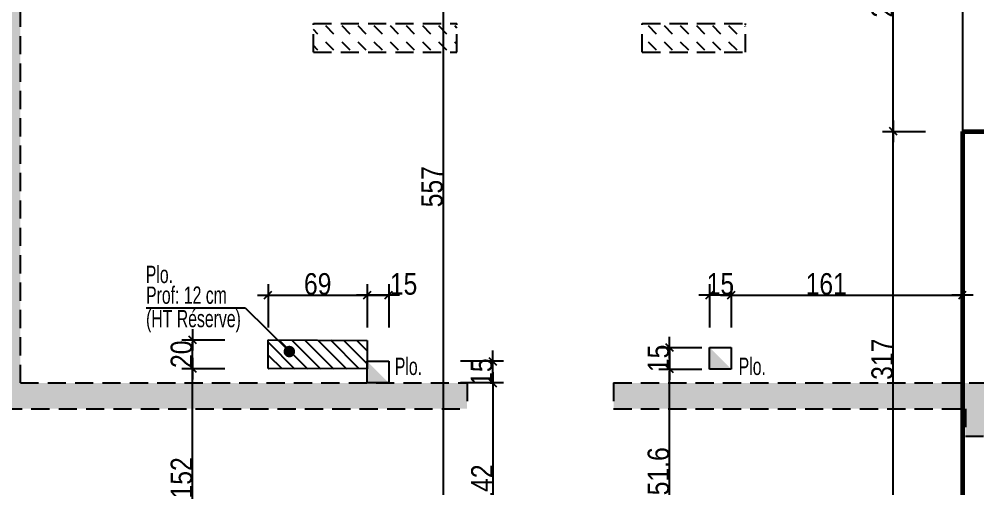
# Model space of a CAD drawing. Header units: centimetres. Extents: x 38820 to 82487, y -36363 to -12804.
# Drawn here: x 51743 to 52410, y -24214 to -23888 of the extents above; entities that cross this region are included whole.
import ezdxf

# ---------------------------------------------------------------- set-up
doc = ezdxf.new("R2010")
doc.units = ezdxf.units.CM
doc.header["$LTSCALE"] = 0.5
doc.linetypes.add('CACHEX2', pattern=[19.05, 12.7, -6.35])
doc.layers.get('DEFPOINTS').update_dxf_attribs({"linetype": 'CONTINUOUS'})
for name, color, linetype in [('01_cote_gen', 4, 'CONTINUOUS'), ('01_linteaux', 2, 'CONTINUOUS'), ('01_murs_sup', 2, 'CACHEX2'), ('01_resv', 32, 'CONTINUOUS'), ('01_texte', 230, 'CONTINUOUS'), ('AA_COTES', 2, 'CONTINUOUS')]:
    doc.layers.add(name, color=color, linetype=linetype)
doc.layers.add('01_murs_coup', color=5, linetype='CONTINUOUS', lineweight=60)
doc.styles.add('Arial Narrow', font='ARIALN.TTF')
doc.styles.add('STYLE2', font='ARIALN.TTF')
doc.dimstyles.new('JB50', dxfattribs={"dimscale": 0.1, "dimtxt": 150, "dimasz": 15, "dimexe": 0.1, "dimexo": 0.1, "dimgap": 0.09, "dimtad": 1, "dimdec": 1, "dimdsep": 46, "dimtxsty": 'STYLE2', "dimblk1": 'BOND_G', "dimblk2": 'BOND_D', "dimsah": 1, "dimcen": 1.5, "dimdle": 0.01, "dimse1": 1, "dimse2": 1, "dimclrd": 4, "dimclre": 2, "dimclrt": 6, "dimazin": 2, "dimtfac": 2.333333, "dimtdec": 1, "dimtix": 1, "dimtmove": 2, "dimatfit": 3, "dimldrblk": 'BOND_G', "dimfxl": 1, "dimtolj": 1, "dimtzin": 0, "dimarcsym": 0})
pattern_1 = [(135, (-19116.01, 5490.093), (-11.22532015, 9e-16), [7.9375, -7.9375])]

# ---------------------------------------------------------------- blocks, each defined once
blk = doc.blocks.new('BOND_G')
at = {"layer": 'AA_COTES', "color": 0}
for p, q in [((0, -5), (0, 15)), ((5, 0), (-5, 0)), ((1.77, 1.77), (-1.77, -1.77))]:
    blk.add_line(p, q, dxfattribs=at)
blk = doc.blocks.new('BOND_D')
at = {"layer": 'AA_COTES', "color": 0}
for p, q in [((0, 5), (0, -15)), ((5, 0), (-5, 0)), ((-1.77, -1.77), (1.77, 1.77))]:
    blk.add_line(p, q, dxfattribs=at)
blk = doc.blocks.new('*D871')
at = {"layer": '01_cote_gen', "color": 4, "lineweight": -2, "transparency": 16777216}
blk.add_line((52037.97, -23727.9), (52037.97, -24281.87), dxfattribs=at)
at = {"layer": 'DEFPOINTS', "color": 0}
for p in [(52063.28, -23726.4), (52037.97, -24283.37), (52037.97, -24283.37)]:
    blk.add_point(p, dxfattribs=at)
at = {"layer": '01_cote_gen', "color": 4, "lineweight": -2, "transparency": 16777216, "xscale": 1.5, "yscale": 1.5, "zscale": 1.5}
for name, p, rotation in [('BOND_G', (52037.97, -23726.4), 90), ('BOND_D', (52037.97, -24283.37), 270)]:
    blk.add_blockref(name, p, dxfattribs=dict(at, rotation=rotation))
at = {"layer": '01_cote_gen', "color": 6, "transparency": 16777216, "insert": (52030.33, -24004.88), "char_height": 15, "attachment_point": 5, "rotation": 90, "style": 'STYLE2'}
blk.add_mtext('\\A1;557', dxfattribs=at)
blk = doc.blocks.new('*D1015')
at = {"layer": '01_cote_gen', "color": 4, "lineweight": -2, "transparency": 16777216}
blk.add_line((52351.45, -24281.87), (52351.45, -23967.9), dxfattribs=at)
at = {"layer": 'DEFPOINTS', "color": 0}
for p in [(52351.45, -23966.4), (52351.45, -23966.4), (52368.77, -24283.37)]:
    blk.add_point(p, dxfattribs=at)
at = {"layer": '01_cote_gen', "color": 4, "lineweight": -2, "transparency": 16777216, "xscale": 1.5, "yscale": 1.5, "zscale": 1.5}
for name, p, rotation in [('BOND_D', (52351.45, -23966.4), 90), ('BOND_G', (52351.45, -24283.37), 270)]:
    blk.add_blockref(name, p, dxfattribs=dict(at, rotation=rotation))
at = {"layer": '01_cote_gen', "color": 6, "transparency": 16777216, "insert": (52343.78, -24124.88), "char_height": 15, "attachment_point": 5, "rotation": 90, "style": 'STYLE2'}
blk.add_mtext('\\A1;317', dxfattribs=at)
blk = doc.blocks.new('*D1214')
at = {"layer": '01_cote_gen', "color": 4, "lineweight": -2, "transparency": 16777216}
for p, q in [((52072.55, -24124.83), (52072.55, -24123.33)), ((52072.55, -24141.37), (52072.55, -24126.33)), ((52072.55, -24142.87), (52072.55, -24144.37))]:
    blk.add_line(p, q, dxfattribs=at)
at = {"layer": 'DEFPOINTS', "color": 0}
for p in [(52000.18, -24126.33), (52072.55, -24126.33), (52000.18, -24141.37)]:
    blk.add_point(p, dxfattribs=at)
at = {"layer": '01_cote_gen', "color": 4, "lineweight": -2, "transparency": 16777216, "xscale": 1.5, "yscale": 1.5, "zscale": 1.5}
for name, p, rotation in [('BOND_D', (52072.55, -24126.33), 270), ('BOND_G', (52072.55, -24141.37), 90)]:
    blk.add_blockref(name, p, dxfattribs=dict(at, rotation=rotation))
at = {"layer": '01_cote_gen', "color": 6, "transparency": 16777216, "insert": (52064.89, -24133.85), "char_height": 15, "attachment_point": 5, "rotation": 90, "style": 'STYLE2'}
blk.add_mtext('\\A1;15', dxfattribs=at)
blk = doc.blocks.new('*D1215')
at = {"layer": '01_cote_gen', "color": 4, "lineweight": -2, "transparency": 16777216}
blk.add_line((52072.55, -24142.87), (52072.55, -24281.87), dxfattribs=at)
at = {"layer": 'DEFPOINTS', "color": 0}
for p in [(52057.23, -24141.37), (52067.59, -24283.37), (52072.55, -24283.37)]:
    blk.add_point(p, dxfattribs=at)
at = {"layer": '01_cote_gen', "color": 4, "lineweight": -2, "transparency": 16777216, "xscale": 1.5, "yscale": 1.5, "zscale": 1.5}
for name, p, rotation in [('BOND_G', (52072.55, -24141.37), 90), ('BOND_D', (52072.55, -24283.37), 270)]:
    blk.add_blockref(name, p, dxfattribs=dict(at, rotation=rotation))
at = {"layer": '01_cote_gen', "color": 6, "transparency": 16777216, "insert": (52065.01, -24212.37), "char_height": 15, "attachment_point": 5, "rotation": 90, "style": 'STYLE2'}
blk.add_mtext('\\A1;142', dxfattribs=at)
blk = doc.blocks.new('*D1216')
at = {"layer": '01_cote_gen', "color": 4, "lineweight": -2, "transparency": 16777216}
blk.add_line((51917.65, -24080.28), (51983.68, -24080.28), dxfattribs=at)
at = {"layer": 'DEFPOINTS', "color": 0}
for p in [(51985.18, -24080.28), (51916.15, -24111.42), (51985.18, -24112.07)]:
    blk.add_point(p, dxfattribs=at)
at = {"layer": '01_cote_gen', "color": 4, "lineweight": -2, "transparency": 16777216, "xscale": 1.5, "yscale": 1.5, "zscale": 1.5, "rotation": 180}
blk.add_blockref('BOND_G', (51916.15, -24080.28), dxfattribs=at)
at = {"layer": '01_cote_gen', "color": 4, "lineweight": -2, "transparency": 16777216, "xscale": 1.5, "yscale": 1.5, "zscale": 1.5}
blk.add_blockref('BOND_D', (51985.18, -24080.28), dxfattribs=at)
at = {"layer": '01_cote_gen', "color": 6, "transparency": 16777216, "insert": (51950.67, -24072.61), "char_height": 15, "attachment_point": 5, "style": 'STYLE2'}
blk.add_mtext('\\A1;69', dxfattribs=at)
blk = doc.blocks.new('*D1217')
at = {"layer": '01_cote_gen', "color": 4, "lineweight": -2, "transparency": 16777216}
blk.add_line((51986.68, -24080.28), (51998.68, -24080.28), dxfattribs=at)
at = {"layer": 'DEFPOINTS', "color": 0}
for p in [(52000.18, -24080.28), (51985.18, -24140.67), (52000.18, -24140.72)]:
    blk.add_point(p, dxfattribs=at)
at = {"layer": '01_cote_gen', "color": 4, "lineweight": -2, "transparency": 16777216, "xscale": 1.5, "yscale": 1.5, "zscale": 1.5, "rotation": 180}
blk.add_blockref('BOND_G', (51985.18, -24080.28), dxfattribs=at)
at = {"layer": '01_cote_gen', "color": 4, "lineweight": -2, "transparency": 16777216, "xscale": 1.5, "yscale": 1.5, "zscale": 1.5}
blk.add_blockref('BOND_D', (52000.18, -24080.28), dxfattribs=at)
at = {"layer": '01_cote_gen', "color": 6, "transparency": 16777216, "insert": (52010.46, -24072.61), "char_height": 15, "attachment_point": 5, "style": 'STYLE2'}
blk.add_mtext('\\A1;15', dxfattribs=at)
blk = doc.blocks.new('*D1218')
at = {"layer": '01_cote_gen', "color": 4, "lineweight": -2, "transparency": 16777216}
blk.add_line((51863.55, -24281.87), (51863.55, -24132.92), dxfattribs=at)
at = {"layer": 'DEFPOINTS', "color": 0}
for p in [(51863.55, -24131.42), (51916.15, -24131.42), (51889.04, -24283.37)]:
    blk.add_point(p, dxfattribs=at)
at = {"layer": '01_cote_gen', "color": 4, "lineweight": -2, "transparency": 16777216, "xscale": 1.5, "yscale": 1.5, "zscale": 1.5}
for name, p, rotation in [('BOND_D', (51863.55, -24131.42), 90), ('BOND_G', (51863.55, -24283.37), 270)]:
    blk.add_blockref(name, p, dxfattribs=dict(at, rotation=rotation))
at = {"layer": '01_cote_gen', "color": 6, "transparency": 16777216, "insert": (51855.89, -24207.4), "char_height": 15, "attachment_point": 5, "rotation": 90, "style": 'STYLE2'}
blk.add_mtext('\\A1;152', dxfattribs=at)
blk = doc.blocks.new('*D1219')
at = {"layer": '01_cote_gen', "color": 4, "lineweight": -2, "transparency": 16777216}
blk.add_line((51863.55, -24129.92), (51863.55, -24112.92), dxfattribs=at)
at = {"layer": 'DEFPOINTS', "color": 0}
for p in [(51863.55, -24111.42), (51916.15, -24111.42), (51916.15, -24131.42)]:
    blk.add_point(p, dxfattribs=at)
at = {"layer": '01_cote_gen', "color": 4, "lineweight": -2, "transparency": 16777216, "xscale": 1.5, "yscale": 1.5, "zscale": 1.5}
for name, p, rotation in [('BOND_D', (51863.55, -24111.42), 90), ('BOND_G', (51863.55, -24131.42), 270)]:
    blk.add_blockref(name, p, dxfattribs=dict(at, rotation=rotation))
at = {"layer": '01_cote_gen', "color": 6, "transparency": 16777216, "insert": (51855.89, -24121.42), "char_height": 15, "attachment_point": 5, "rotation": 90, "style": 'STYLE2'}
blk.add_mtext('\\A1;20', dxfattribs=at)
blk = doc.blocks.new('*D1220')
at = {"layer": '01_cote_gen', "color": 4, "lineweight": -2, "transparency": 16777216}
blk.add_line((52195.63, -24281.87), (52195.63, -24133.3), dxfattribs=at)
at = {"layer": 'DEFPOINTS', "color": 0}
for p in [(52195.63, -24131.8), (52218.86, -24131.8), (52197.52, -24283.37)]:
    blk.add_point(p, dxfattribs=at)
at = {"layer": '01_cote_gen', "color": 4, "lineweight": -2, "transparency": 16777216, "xscale": 1.5, "yscale": 1.5, "zscale": 1.5}
for name, p, rotation in [('BOND_D', (52195.63, -24131.8), 90), ('BOND_G', (52195.63, -24283.37), 270)]:
    blk.add_blockref(name, p, dxfattribs=dict(at, rotation=rotation))
at = {"layer": '01_cote_gen', "color": 6, "transparency": 16777216, "insert": (52187.96, -24207.58), "char_height": 15, "attachment_point": 5, "rotation": 90, "style": 'STYLE2'}
blk.add_mtext('\\A1;151.6', dxfattribs=at)
blk = doc.blocks.new('*D1221')
at = {"layer": '01_cote_gen', "color": 4, "lineweight": -2, "transparency": 16777216}
for p, q in [((52195.63, -24115.3), (52195.63, -24113.8)), ((52195.63, -24116.8), (52195.63, -24131.8)), ((52195.63, -24133.3), (52195.63, -24134.8))]:
    blk.add_line(p, q, dxfattribs=at)
at = {"layer": 'DEFPOINTS', "color": 0}
for p in [(52223.57, -24116.8), (52195.63, -24131.8), (52223.57, -24131.8)]:
    blk.add_point(p, dxfattribs=at)
at = {"layer": '01_cote_gen', "color": 4, "lineweight": -2, "transparency": 16777216, "xscale": 1.5, "yscale": 1.5, "zscale": 1.5}
for name, p, rotation in [('BOND_G', (52195.63, -24116.8), 270), ('BOND_D', (52195.63, -24131.8), 90)]:
    blk.add_blockref(name, p, dxfattribs=dict(at, rotation=rotation))
at = {"layer": '01_cote_gen', "color": 6, "transparency": 16777216, "insert": (52187.96, -24124.3), "char_height": 15, "attachment_point": 5, "rotation": 90, "style": 'STYLE2'}
blk.add_mtext('\\A1;15', dxfattribs=at)
blk = doc.blocks.new('*D1222')
at = {"layer": '01_cote_gen', "color": 4, "lineweight": -2, "transparency": 16777216}
for p, q in [((52222.07, -24080.28), (52220.57, -24080.28)), ((52238.57, -24080.28), (52223.57, -24080.28)), ((52240.07, -24080.28), (52241.57, -24080.28))]:
    blk.add_line(p, q, dxfattribs=at)
at = {"layer": 'DEFPOINTS', "color": 0}
for p in [(52223.57, -24080.28), (52223.57, -24116.8), (52238.57, -24116.8)]:
    blk.add_point(p, dxfattribs=at)
at = {"layer": '01_cote_gen', "color": 4, "lineweight": -2, "transparency": 16777216, "xscale": 1.5, "yscale": 1.5, "zscale": 1.5}
blk.add_blockref('BOND_D', (52223.57, -24080.28), dxfattribs=at)
at = {"layer": '01_cote_gen', "color": 4, "lineweight": -2, "transparency": 16777216, "xscale": 1.5, "yscale": 1.5, "zscale": 1.5, "rotation": 180}
blk.add_blockref('BOND_G', (52238.57, -24080.28), dxfattribs=at)
at = {"layer": '01_cote_gen', "color": 6, "transparency": 16777216, "insert": (52231.07, -24072.61), "char_height": 15, "attachment_point": 5, "style": 'STYLE2'}
blk.add_mtext('\\A1;15', dxfattribs=at)
blk = doc.blocks.new('*D1223')
at = {"layer": '01_cote_gen', "color": 4, "lineweight": -2, "transparency": 16777216}
blk.add_line((52240.07, -24080.28), (52398.1, -24080.28), dxfattribs=at)
at = {"layer": 'DEFPOINTS', "color": 0}
for p in [(52399.6, -24080.28), (52238.57, -24087.78), (52399.6, -24087.78)]:
    blk.add_point(p, dxfattribs=at)
at = {"layer": '01_cote_gen', "color": 4, "lineweight": -2, "transparency": 16777216, "xscale": 1.5, "yscale": 1.5, "zscale": 1.5, "rotation": 180}
blk.add_blockref('BOND_G', (52238.57, -24080.28), dxfattribs=at)
at = {"layer": '01_cote_gen', "color": 4, "lineweight": -2, "transparency": 16777216, "xscale": 1.5, "yscale": 1.5, "zscale": 1.5}
blk.add_blockref('BOND_D', (52399.6, -24080.28), dxfattribs=at)
at = {"layer": '01_cote_gen', "color": 6, "transparency": 16777216, "insert": (52304.74, -24072.61), "char_height": 15, "attachment_point": 5, "style": 'STYLE2'}
blk.add_mtext('\\A1;161', dxfattribs=at)
blk = doc.blocks.new('*D1303')
at = {"layer": '01_cote_gen', "color": 4, "lineweight": -2, "transparency": 16777216}
blk.add_line((52351.45, -23964.9), (52351.45, -23727.9), dxfattribs=at)
at = {"layer": 'DEFPOINTS', "color": 0}
for p in [(52351.45, -23726.4), (52373.95, -23726.4), (52373.95, -23966.4)]:
    blk.add_point(p, dxfattribs=at)
at = {"layer": '01_cote_gen', "color": 4, "lineweight": -2, "transparency": 16777216, "xscale": 1.5, "yscale": 1.5, "zscale": 1.5}
for name, p, rotation in [('BOND_D', (52351.45, -23726.4), 90), ('BOND_G', (52351.45, -23966.4), 270)]:
    blk.add_blockref(name, p, dxfattribs=dict(at, rotation=rotation))
at = {"layer": '01_cote_gen', "color": 6, "transparency": 16777216, "insert": (52343.78, -23872.92), "char_height": 15, "attachment_point": 5, "rotation": 90, "style": 'STYLE2'}
blk.add_mtext('\\A1;240', dxfattribs=at)

msp = doc.modelspace()

# ---------------------------------------------------------------- hatches: boundary and pattern name
at = {"layer": '01_murs_sup'}
h = msp.add_hatch(dxfattribs=at)
h.set_pattern_fill('DASH', color=256, scale=2.5, angle=135)
h.set_pattern_definition(pattern_1)
h.paths.add_polyline_path([(51232.63, -23432.383), (51034.63, -23432.383), (51034.63, -23448.383), (51232.63, -23448.383)])
h.paths.add_polyline_path([(51429.63, -23432.383), (51327.63, -23432.383), (51327.63, -23448.383), (51429.63, -23448.383)], flags=17)
h.paths.add_polyline_path([(51920.63, -23432.383), (51699.63, -23432.383), (51699.63, -23448.383), (51725.63, -23448.383), (51725.63, -24141.371), (51122.63, -24141.371), (51122.63, -24159.371), (52054.631, -24159.371), (52054.631, -24141.371), (51743.63, -24141.371), (51743.63, -23448.383), (51920.63, -23448.383)])
h.paths.add_polyline_path([(52205.63, -23432.383), (52015.63, -23432.383), (52015.63, -23448.383), (52205.63, -23448.383)])
h = msp.add_hatch(dxfattribs=at)
h.set_pattern_fill('DASH', color=256, scale=2.5, angle=135)
h.set_pattern_definition(pattern_1)
h.paths.add_polyline_path([(52374.63, -23432.383), (52300.63, -23432.383), (52300.63, -23448.383), (52374.63, -23448.383)])
h.paths.add_polyline_path([(52589.63, -23432.383), (52469.63, -23432.383), (52469.63, -23448.383), (52573.63, -23448.383), (52573.63, -23669.383), (52589.63, -23669.383)])
h.paths.add_polyline_path([(52589.63, -23939.383), (52573.63, -23939.383), (52573.63, -24141.371), (52156.631, -24141.371), (52156.631, -24159.371), (52401.631, -24159.371), (52401.631, -24178.391), (52419.631, -24178.391), (52419.631, -24161.354), (52589.63, -24161.354)])
h.paths.add_polyline_path([(52419.631, -24278.391), (52401.631, -24278.391), (52401.631, -24283.371), (52084.631, -24283.371), (52084.631, -24301.371), (52401.631, -24301.371), (52401.631, -24655.391), (52419.631, -24655.391)])
h = msp.add_hatch(dxfattribs=at)
h.set_pattern_fill('DASH', color=256, scale=2.5, angle=135)
h.paths.add_polyline_path([(52047.63, -23891.371), (51947.63, -23891.371), (51947.63, -23911.371), (52047.63, -23911.371)])
h.paths.add_polyline_path([(52248.63, -23891.371), (52176.63, -23891.371), (52176.63, -23911.371), (52248.63, -23911.371)])
at = {"layer": '01_resv'}
h = msp.add_hatch(dxfattribs=at)
h.set_pattern_fill('ANSI31', color=256, scale=2, angle=90)
h.set_pattern_definition([(135, (0, 0.3), (-4.49012806, -4.49012806), [])])
h.paths.add_polyline_path([(51916.454, -24111.421), (51985.182, -24111.896), (51985.182, -24131.527), (51916.454, -24131.421)])

# ---------------------------------------------------------------- linework, layer by layer
at = {"layer": '01_linteaux'}
msp.add_line((52399.597, -23726.396), (52399.597, -23966.396), dxfattribs=at)
at = {"layer": '01_murs_coup'}
for p, q in [((52399.597, -23966.396), (52399.597, -24992.374)), ((52399.597, -23966.396), (52419.597, -23966.396)), ((52399.597, -24141.354), (52399.597, -24992.374))]:
    msp.add_line(p, q, dxfattribs=at)
at = {"layer": '01_murs_sup', "ltscale": 2}
for p, q in [((51743.63, -24141.371), (51743.63, -23448.383)), ((51947.63, -23911.371), (51947.63, -23891.371)), ((51947.63, -23891.371), (52047.63, -23891.371)), ((52047.63, -23911.371), (52047.63, -23891.371)), ((52176.63, -23911.371), (52176.63, -23891.371)), ((52176.63, -23891.371), (52248.63, -23891.371)), ((52248.63, -23911.371), (52248.63, -23891.371)), ((51947.63, -23911.371), (52047.63, -23911.371)), ((52176.63, -23911.371), (52248.63, -23911.371)), ((51743.63, -24141.371), (52054.631, -24141.371)), ((52054.631, -24141.371), (52054.631, -24159.371)), ((52156.631, -24141.371), (52573.63, -24141.371)), ((52156.631, -24141.371), (52156.631, -24159.371)), ((51122.63, -24159.371), (52054.631, -24159.371)), ((52156.631, -24159.371), (52401.631, -24159.371)), ((52401.631, -24159.371), (52401.631, -24178.391)), ((52401.631, -24178.391), (52419.631, -24178.391))]:
    msp.add_line(p, q, dxfattribs=at)
at = {"layer": '01_resv'}
for p, q in [((51916.154, -24131.421), (51916.154, -24111.421)), ((51916.154, -24111.421), (51985.182, -24111.896)), ((51985.182, -24111.896), (51985.182, -24131.527)), ((52223.569, -24131.795), (52223.569, -24116.795)), ((52223.569, -24116.795), (52238.569, -24116.795)), ((52238.569, -24116.795), (52238.569, -24131.795)), ((51985.182, -24141.333), (51985.182, -24126.333)), ((51985.182, -24126.333), (52000.182, -24126.333)), ((52000.182, -24126.333), (52000.182, -24141.333)), ((51985.182, -24131.527), (51916.154, -24131.421)), ((52238.569, -24131.795), (52223.569, -24131.795)), ((52000.182, -24141.333), (51985.182, -24141.333))]:
    msp.add_line(p, q, dxfattribs=at)
for points in [[(52238.569, -24131.795), (52223.569, -24131.795), (52223.569, -24116.795)], [(52000.182, -24141.333), (51985.182, -24141.333), (51985.182, -24126.333)]]:
    msp.add_solid(points, dxfattribs=at)
at = {"layer": '01_texte'}
for p, q in [((51831.327, -24089.035), (51900.095, -24089.035)), ((51900.095, -24089.035), (51930.924, -24119.54))]:
    msp.add_line(p, q, dxfattribs=at)
at = {"layer": '01_texte', "const_width": 4}
msp.add_lwpolyline([(51928.924, -24119.54, 1), (51932.924, -24119.54, 1)], format="xyb", close=True, dxfattribs=at)

# ---------------------------------------------------------------- texts
at = {"layer": '01_texte', "style": 'Arial Narrow', "width": 0.8}
for s, p in [('Plo.', (51830.992, -24071.868)), ('Prof: 12 cm', (51831.176, -24086.298)), ('(HT Réserve)', (51831.176, -24102.635)), ('Plo.', (52004.373, -24135.824)), ('Plo.', (52243.776, -24135.824))]:
    msp.add_text(s, height=12, dxfattribs=at).set_placement(p)

# ---------------------------------------------------------------- dimensions: what is measured, and where the dimension line sits
at = {"layer": '01_cote_gen'}
for base, p1, p2, picture, middle in [((52037.966, -24283.374), (52063.28, -23726.396), (52037.966, -24283.374), '*D871', (52030.33, -24004.885)), ((52351.453, -23966.396), (52368.769, -24283.371), (52351.453, -23966.396), '*D1015', (52343.785, -24124.883)), ((51863.554, -24111.421), (51916.154, -24131.421), (51916.154, -24111.421), '*D1219', (51855.887, -24121.421)), ((52195.629, -24131.795), (52223.569, -24116.795), (52223.569, -24131.795), '*D1221', (52187.961, -24124.295)), ((51863.5545, -24131.4205), (51889.0409, -24283.3708), (51916.1536, -24131.4205), '*D1218', (51855.8869, -24207.3957)), ((52072.553, -24126.333), (52000.182, -24141.371), (52000.182, -24126.333), '*D1214', (52064.885, -24133.852)), ((52195.629, -24131.795), (52197.518, -24283.371), (52218.857, -24131.795), '*D1220', (52187.961, -24207.583)), ((52072.553, -24283.374), (52057.227, -24141.371), (52067.588, -24283.374), '*D1215', (52065.013, -24212.372))]:
    dim = msp.add_linear_dim(base=base, p1=p1, p2=p2, angle=90, dimstyle='JB50', dxfattribs=at)
    dim.commit()
    dim.dimension.update_dxf_attribs({"geometry": picture, "text_midpoint": middle})
dim = msp.add_linear_dim(base=(52351.453, -23726.396), p1=(52373.953, -23966.396), p2=(52373.953, -23726.396), angle=90, dimstyle='JB50', dxfattribs=at)
dim.commit()
dim.dimension.update_dxf_attribs({"geometry": '*D1303', "text_midpoint": (52343.785, -23872.917), "dimtype": 160})
for base, p1, p2, picture, middle in [((51985.182, -24080.283), (51916.154, -24111.421), (51985.182, -24112.066), '*D1216', (51950.668, -24072.615)), ((52223.569, -24080.283), (52238.569, -24116.795), (52223.569, -24116.795), '*D1222', (52231.069, -24072.615))]:
    dim = msp.add_linear_dim(base=base, p1=p1, p2=p2, dimstyle='JB50', dxfattribs=at)
    dim.commit()
    dim.dimension.update_dxf_attribs({"geometry": picture, "text_midpoint": middle})
for base, p1, p2, picture, middle in [((52000.182, -24080.283), (51985.182, -24140.67), (52000.182, -24140.722), '*D1217', (52010.463, -24072.615)), ((52399.597, -24080.283), (52238.569, -24087.783), (52399.597, -24087.783), '*D1223', (52304.737, -24072.615))]:
    dim = msp.add_linear_dim(base=base, p1=p1, p2=p2, dimstyle='JB50', dxfattribs=at)
    dim.commit()
    dim.dimension.update_dxf_attribs({"geometry": picture, "text_midpoint": middle, "dimtype": 160})

doc.saveas('drawing.dxf')
